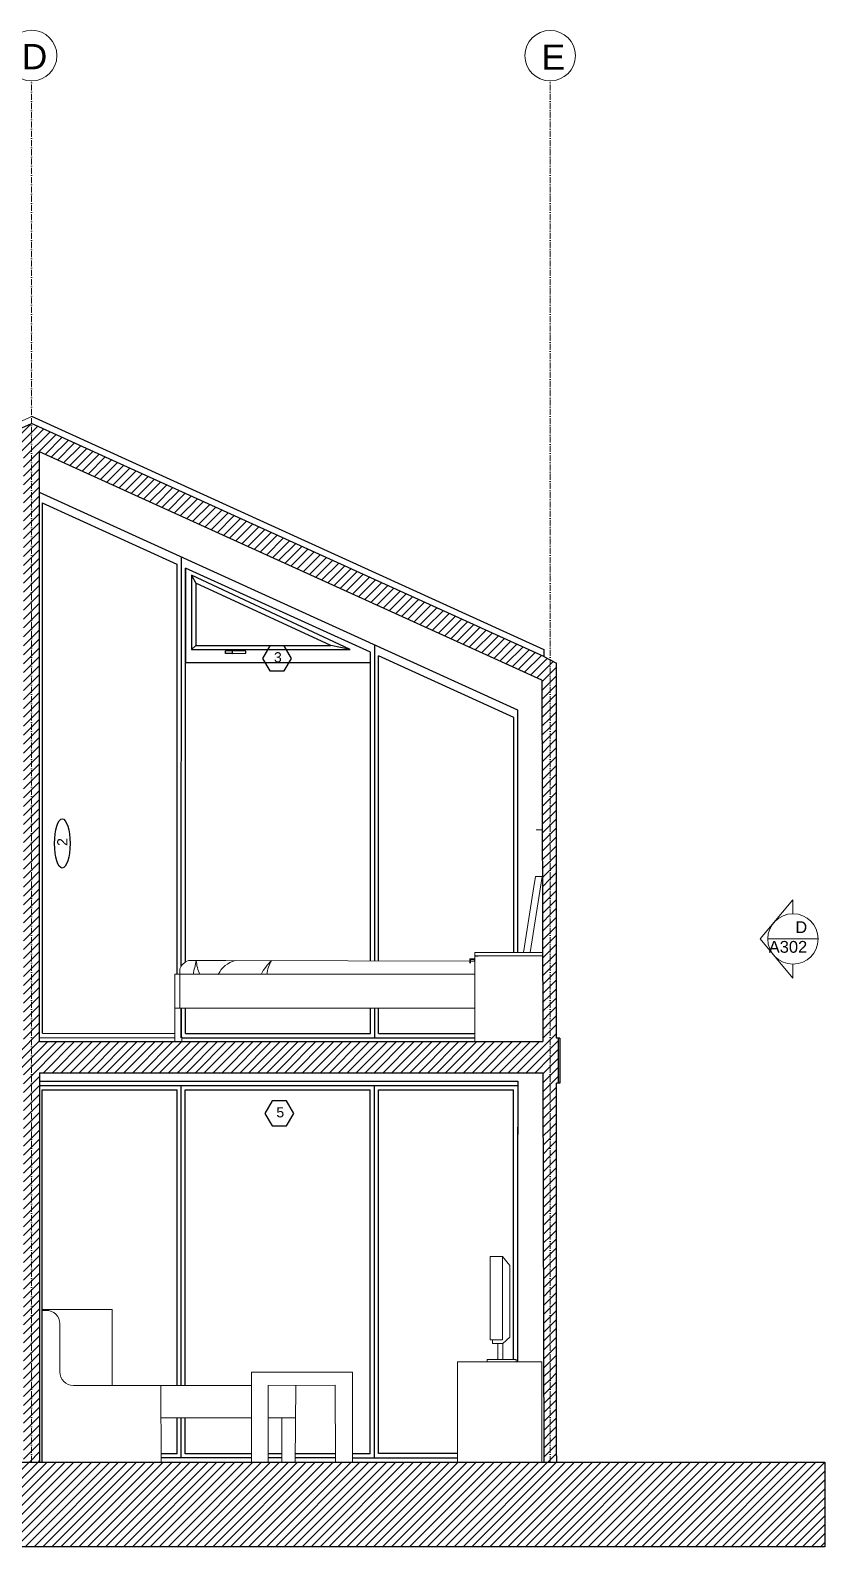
# Model space of a CAD drawing. Header units: millimetres. Extents: x 2499 to 8838, y 1331 to 6209.
# Drawn here: x 3301 to 3772, y 1449 to 2349 of the extents above; entities that cross this region are included whole.
import ezdxf

# ---------------------------------------------------------------- set-up
doc = ezdxf.new("R2010")
doc.units = ezdxf.units.MM
doc.header["$MEASUREMENT"] = 0
doc.linetypes.add('ACAD_ISO10W100', pattern=[18, 12, -3, 0, -3])
doc.linetypes.add('AUSGEZOGEN', pattern=[0])
doc.layers.add('ARREDI', color=8, linetype='Continuous', lineweight=18)
for name, color, linetype in [('INFISSI', 4, 'Continuous'), ('NUMERAZIONE', 30, 'Continuous'), ('quote nuove', 2, 'Continuous'), ('STRUTTURA', 1, 'Continuous')]:
    doc.layers.add(name, color=color, linetype=linetype)
doc.styles.get("Standard").update_dxf_attribs({"font": 'Arial.ttf'})
pattern_1 = [(45, (1417.8776, 1769.8616), (-2.6516504, 2.6516504), [])]

msp = doc.modelspace()

# ---------------------------------------------------------------- hatches: boundary and pattern name
at = {"layer": 'ARREDI'}
h = msp.add_hatch(dxfattribs=at)
h.set_pattern_fill('ANSI31', color=0, scale=30)
h.set_pattern_definition(pattern_1)
h.paths.add_polyline_path([(3614.28, 1751.01), (3613.28, 1751.01), (3613.28, 1973.55), (3609.52, 1975.51), (3609.52, 1499.4), (3613.28, 1499.4), (3613.28, 1503.01), (3613.28, 1724.21), (3614.28, 1724.21)])
at = {"layer": 'STRUTTURA'}
h = msp.add_hatch(dxfattribs=at)
h.set_pattern_fill('ANSI31', color=0, scale=30)
h.set_pattern_definition(pattern_1)
h.paths.add_polyline_path([(3120.05, 1748.28), (2993.88, 1747.42), (2993.88, 1747.41), (2992.68, 1747.41), (2992.68, 1871.41), (2992.68, 1965.41), (2993.88, 1965.41), (2993.88, 1963.2), (3120.05, 2019.65), (3120.05, 2034.44), (2988.93, 1975.77), (2988.93, 1499.4), (2993.88, 1499.4), (2993.88, 1730.41), (3114.86, 1730.41), (3114.86, 1499.4), (3120.05, 1499.4)])
h.paths.add_polyline_path([(3301.82, 2115.78), (3216.09, 2077.42), (3216.09, 2062.63), (3297.08, 2098.87), (3297.08, 1748.91), (3220.86, 1748.91), (3220.86, 1958.91), (3220.87, 2064.76), (3211.29, 2060.48), (3211.35, 1958.91), (3211.35, 1748.91), (3120.05, 1748.28), (3120.05, 1499.4), (3124.78, 1499.4), (3124.78, 1730.41), (3297.07, 1730.41), (3297.07, 1499.4), (3301.82, 1499.4)])
h.paths.add_polyline_path([(2988.93, 1975.77), (2985.18, 1974.09), (2985.18, 1965.41), (2985.18, 1499.4), (2988.93, 1499.4)])
h.paths.add_polyline_path([(3211.08, 2060.38), (3216.09, 2062.63), (3216.09, 2077.42), (3120.05, 2034.44), (3120.05, 2019.65)], flags=17)
h.paths.add_polyline_path([(3301.91, 2115.82), (3301.82, 2115.78), (3301.82, 1499.4), (3306.57, 1499.4), (3306.57, 1730.41), (3605.17, 1730.43), (3605.75, 1499.4), (3609.52, 1499.4), (3609.52, 1975.51), (3605.78, 1977.46)])
h.paths.add_polyline_path([(3604.58, 1963.4), (3605.12, 1748.91), (3306.58, 1748.91), (3306.58, 2098.87)], flags=16)
h.paths.add_polyline_path([(3507.74, 1977.81), (3507.74, 1808.11), (3550.27, 1808.11), (3587.93, 1808.11), (3587.93, 1809.11), (3587.94, 1809.11), (3587.94, 1808.11), (3590.43, 1808.11), (3590.43, 1809.42), (3590.43, 1809.42), (3590.43, 1808.11), (3597.8, 1808.11), (3601.13, 1808.11), (3601.13, 1794.82), (3604.59, 1794.81), (3601.13, 1794.81), (3601.13, 1794.82), (3402.83, 1795.29), (3402.72, 1751.85), (3308.25, 1751.85), (3308.25, 2068.58)], flags=0)
h.paths.add_polyline_path([(3502.88, 1980.02), (3502.88, 1973.95), (3454.54, 1973.95), (3451.67, 1968.98), (3443.12, 1968.98), (3440.25, 1973.95), (3393.1, 1973.95), (3393.1, 2029.97)], flags=0)
h.paths.add_polyline_path([(3396.76, 2025.71), (3490.83, 1981.57), (3396.76, 1981.61)], flags=0)
h.paths.add_polyline_path([(3399.2, 2021.08), (3479.41, 1984.05), (3399.2, 1984.05)], flags=0)
h.paths.add_polyline_path([(3416.94, 1980.82), (3420.97, 1980.82), (3429.02, 1980.58), (3429.02, 1979.45), (3420.97, 1979.21), (3416.94, 1979.21)], flags=0)
h.paths.add_polyline_path([(3406.37, 1774.06), (3587.94, 1774.06), (3587.94, 1751.86), (3406.37, 1751.85)], flags=0)
h.paths.add_polyline_path([(3352.39, 1918.79), (3352.39, 1928.99), (3344.97, 1928.99), (3344.97, 1918.79)], flags=8)
h.paths.add_polyline_path([(3443.71, 1970.76), (3451.38, 1970.76), (3451.38, 1983.12), (3443.71, 1983.12)], flags=8)
h.paths.add_polyline_path([(3326.29, 1863.37), (3326.29, 1871.04), (3313.93, 1871.04), (3313.93, 1863.37)], flags=8)
h = msp.add_hatch(dxfattribs=at)
h.set_pattern_fill('ANSI31', color=0, scale=30)
h.set_pattern_definition([(45, (288.8453, -1978.8854), (-2.6516504, 2.6516504), [])])
h.paths.add_polyline_path([(2808.81, 1499.4), (2808.81, 1449.19), (3772.41, 1449.19), (3772.41, 1499.4)])

# ---------------------------------------------------------------- linework, layer by layer
at = {"layer": 'ARREDI'}
for p, q in [((3601.13, 1874.53), (3604.45, 1874.53)), ((3597.67, 1801.86), (3604.87, 1846.87)), ((3600.87, 1846.87), (3599.52, 1838.44)), ((3604.87, 1846.87), (3600.87, 1846.87)), ((3599.52, 1838.44), (3593.67, 1801.86)), ((3564.87, 1799.86), (3564.87, 1801.86)), ((3564.87, 1801.86), (3604.87, 1801.86)), ((3564.87, 1799.86), (3564.87, 1801.86)), ((3564.87, 1801.86), (3604.87, 1801.86)), ((3564.87, 1799.86), (3604.87, 1799.86)), ((3564.87, 1799.86), (3604.87, 1799.86)), ((3566.87, 1799.65), (3566.87, 1799.86)), ((3566.87, 1799.65), (3566.87, 1799.86)), ((3564.87, 1797.98), (3561.87, 1797.98)), ((3561.87, 1795.48), (3561.87, 1797.98)), ((3564.87, 1797.98), (3561.87, 1797.98)), ((3561.87, 1795.48), (3561.87, 1797.98)), ((3564.57, 1797.68), (3562.17, 1797.68)), ((3562.17, 1795.48), (3562.17, 1797.68)), ((3564.57, 1797.68), (3562.17, 1797.68)), ((3562.17, 1795.48), (3562.17, 1797.68)), ((3564.57, 1797.68), (3564.57, 1796.43)), ((3564.57, 1797.68), (3564.57, 1796.43)), ((3564.57, 1796.43), (3564.87, 1796.43)), ((3564.57, 1796.43), (3564.87, 1796.43)), ((3564.87, 1786.07), (3564.87, 1799.65)), ((3564.87, 1799.65), (3566.87, 1799.65)), ((3564.87, 1799.65), (3564.87, 1786.07)), ((3564.87, 1786.07), (3564.87, 1799.65)), ((3564.87, 1799.65), (3566.87, 1799.65)), ((3564.87, 1799.65), (3564.87, 1786.07)), ((3386.87, 1748.87), (3386.87, 1788.87)), ((3386.87, 1788.87), (3564.87, 1788.87)), ((3389.87, 1788.87), (3389.87, 1768.87)), ((3389.87, 1788.87), (3564.87, 1788.87)), ((3564.87, 1748.91), (3564.87, 1785.86)), ((3564.87, 1748.91), (3564.87, 1785.86)), ((3564.87, 1748.86), (3564.87, 1783.87)), ((3564.87, 1748.86), (3564.87, 1783.87)), ((3386.87, 1768.87), (3390.87, 1768.87)), ((3389.87, 1768.87), (3564.87, 1768.87)), ((3390.73, 1751.83), (3390.73, 1768.87)), ((3349.57, 1589.97), (3308.15, 1589.97)), ((3308.15, 1589.41), (3310.52, 1589.45)), ((3349.57, 1587.97), (3349.57, 1589.97)), ((3349.57, 1544.89), (3349.57, 1587.97)), ((3318.58, 1581.45), (3318.59, 1552.88)), ((3578.39, 1569.82), (3578.39, 1560.36)), ((3581.42, 1569.82), (3581.42, 1560.36)), ((3378.59, 1544.89), (3326.59, 1544.89)), ((3378.61, 1499.41), (3378.59, 1544.89)), ((3378.59, 1544.89), (3432.23, 1544.89)), ((3458.59, 1544.89), (3458.31, 1499.41))]:
    msp.add_line(p, q, dxfattribs=at)
at = {"layer": 'ARREDI', "color": 0}
msp.add_line((3390.87, 1751.83), (3390.87, 1748.87), dxfattribs=at)
at = {"layer": 'ARREDI', "lineweight": 0}
for p, q in [((3581.22, 1621.48), (3585.67, 1616.08)), ((3432.23, 1529.52), (3432.23, 1552.84)), ((3432.23, 1552.84), (3492.23, 1552.84)), ((3492.23, 1552.84), (3492.23, 1499.41)), ((3442.21, 1544.89), (3482.02, 1545.06)), ((3442.21, 1499.41), (3442.21, 1544.89)), ((3482.22, 1499.41), (3482.02, 1545.06)), ((3378.6, 1529.88), (3378.6, 1529.88)), ((3378.6, 1525.67), (3432.23, 1525.67)), ((3432.23, 1529.52), (3432.23, 1499.41)), ((3442.21, 1525.67), (3458.47, 1525.57)), ((3450.34, 1525.62), (3450.34, 1499.41))]:
    msp.add_line(p, q, dxfattribs=at)
at = {"layer": 'ARREDI', "linetype": 'Continuous'}
msp.add_line((3585.67, 1616.08), (3585.67, 1573.53), dxfattribs=at)
at = {"layer": 'ARREDI'}
for points in [[(3301.94, 2119.99), (3021.88, 1994.68)], [(3416.98, 1797.03), (3561.87, 1796.74)], [(3562.17, 1796.74), (3564.57, 1796.73)], [(3581.42, 1560.36), (3589.31, 1560.36), (3589.31, 1558.92), (3572.18, 1558.92), (3572.18, 1560.36), (3581.42, 1560.36)]]:
    msp.add_lwpolyline(points, dxfattribs=at)
msp.add_lwpolyline([(3389.87, 1788.82), (3389.87, 1792.03, -0.226794), (3394.87, 1797.03), (3416.98, 1797.03)], format="xyb", dxfattribs=at)
at = {"layer": 'ARREDI', "linetype": 'Continuous'}
for points in [[(3564.87, 1768.87), (3389.87, 1768.87), (3389.87, 1788.87), (3564.87, 1788.87)], [(3575.35, 1571.92), (3575.35, 1569.82), (3581.42, 1569.82), (3585.67, 1573.53)]]:
    msp.add_lwpolyline(points, dxfattribs=at)
msp.add_lwpolyline([(3574.01, 1621.48), (3581.22, 1621.48), (3581.22, 1571.92), (3574.01, 1571.92)], close=True, dxfattribs=at)
at = {"layer": 'ARREDI'}
msp.add_lwpolyline([(3604.57, 1499.4), (3604.6, 1558.92), (3554.6, 1558.92), (3554.57, 1499.4)], close=True, dxfattribs=at)
for centre, radius, start, end in [((3687.65, 1729.41), 295.96, 166.79417, 168.42006), ((3425.3, 1799.12), 25.87, 184.63094, 203.44116), ((3426.53, 1782.06), 15.47, 104.77301, 154.09665), ((3463.53, 1776.32), 28.35, 133.08136, 153.83059), ((3459.93, 1787.28), 18.54, 148.27073, 175.20853), ((3310.58, 1581.45), 8, 0.02067, 90.38956), ((3326.59, 1552.89), 8, 180.02067, 270)]:
    msp.add_arc(centre, radius, start, end, dxfattribs=at)
at = {"layer": 'INFISSI', "color": 4, "lineweight": -2}
for p, q in [((3590.43, 1945.67), (3306.58, 2074.85)), ((3308.25, 1753.91), (3308.25, 2068.59)), ((3388.25, 2032.18), (3308.25, 2068.58)), ((3390.66, 1793.66), (3390.68, 2036.58)), ((3388.25, 1788.87), (3388.25, 2032.19)), ((3393.1, 1796.15), (3393.1, 2029.98)), ((3502.88, 1980.02), (3393.1, 2029.97)), ((3502.86, 1796.85), (3502.88, 1980.02)), ((3502.88, 1980.02), (3502.88, 1980.02)), ((3505.41, 1796.85), (3505.43, 1984.35)), ((3505.43, 1978.86), (3505.43, 1978.86)), ((3505.43, 1978.86), (3505.43, 1978.86)), ((3507.72, 1796.85), (3507.74, 1977.81)), ((3587.93, 1941.32), (3507.74, 1977.81)), ((3590.43, 1801.86), (3590.43, 1945.67)), ((3587.94, 1801.86), (3587.93, 1941.32)), ((3390.66, 1751.21), (3390.66, 1768.87)), ((3393.1, 1753.71), (3393.1, 1768.87)), ((3502.88, 1753.75), (3502.88, 1768.87)), ((3505.43, 1751.18), (3505.43, 1768.87)), ((3507.74, 1753.75), (3507.74, 1768.87)), ((3308.14, 1499.51), (3308.15, 1720.41)), ((3388.15, 1544.89), (3388.15, 1720.41)), ((3390.57, 1544.89), (3390.57, 1722.91)), ((3393, 1544.89), (3393, 1720.41)), ((3502.78, 1504.38), (3502.78, 1720.41)), ((3505.33, 1501.89), (3505.33, 1722.91)), ((3507.63, 1504.39), (3507.63, 1720.41)), ((3587.83, 1560.36), (3587.83, 1720.41)), ((3590.33, 1558.92), (3590.33, 1698.16)), ((3502.78, 1504.38), (3492.23, 1504.38)), ((3554.48, 1504.4), (3507.63, 1504.39))]:
    msp.add_line(p, q, dxfattribs=at)
at = {"layer": 'INFISSI', "linetype": 'AUSGEZOGEN'}
for p, q in [((3502.88, 1980.02), (3393.1, 2029.97)), ((3393.1, 2029.97), (3393.1, 1973.95)), ((3490.83, 1981.57), (3396.76, 2025.71)), ((3396.76, 2025.71), (3396.76, 1981.61)), ((3479.41, 1984.05), (3399.2, 2021.08)), ((3399.2, 2021.08), (3399.2, 1984.05)), ((3396.76, 1981.61), (3490.83, 1981.57)), ((3399.2, 1984.05), (3479.41, 1984.05)), ((3420.97, 1980.82), (3416.94, 1980.82)), ((3416.94, 1979.21), (3416.94, 1980.82)), ((3429.02, 1980.58), (3420.97, 1980.82)), ((3420.97, 1979.21), (3420.97, 1980.82)), ((3429.02, 1979.45), (3429.02, 1980.58)), ((3420.97, 1979.21), (3416.94, 1979.21)), ((3420.97, 1979.21), (3429.02, 1979.45)), ((3505.43, 1978.86), (3505.43, 1978.86))]:
    msp.add_line(p, q, dxfattribs=at)
at = {"layer": 'INFISSI'}
for p, q in [((3396.76, 2025.71), (3399.2, 2021.08)), ((3396.76, 1981.61), (3399.2, 1984.05)), ((3490.83, 1981.57), (3479.41, 1984.05)), ((3393.1, 1973.95), (3502.88, 1973.95)), ((3306.58, 1751.41), (3386.87, 1751.22)), ((3308.25, 1753.91), (3386.87, 1753.72)), ((3390.87, 1751.21), (3402.72, 1751.18)), ((3393.1, 1753.71), (3402.73, 1753.68)), ((3402.72, 1751.18), (3564.87, 1751.18)), ((3402.73, 1753.68), (3502.88, 1753.75)), ((3507.74, 1753.75), (3564.87, 1753.75)), ((3306.57, 1722.91), (3590.3, 1722.91)), ((3432.23, 1501.87), (3378.61, 1501.84)), ((3450.34, 1501.88), (3442.21, 1501.87)), ((3482.21, 1501.89), (3458.33, 1501.88)), ((3492.23, 1501.89), (3554.57, 1501.87))]:
    msp.add_line(p, q, dxfattribs=at)
at = {"layer": 'INFISSI', "color": 4}
for p, q in [((3306.57, 1725.41), (3590.28, 1725.41)), ((3308.15, 1720.41), (3388.15, 1720.41)), ((3393, 1720.41), (3502.78, 1720.41)), ((3507.63, 1720.41), (3587.83, 1720.41)), ((3590.28, 1725.41), (3590.33, 1720.41)), ((3590.33, 1720.41), (3590.33, 1693.8))]:
    msp.add_line(p, q, dxfattribs=at)
at = {"layer": 'INFISSI', "lineweight": -2}
for p, q in [((3388.15, 1504.35), (3388.15, 1525.67)), ((3390.58, 1501.85), (3390.57, 1525.67)), ((3393, 1504.35), (3393, 1525.67)), ((3388.15, 1504.35), (3378.61, 1504.35)), ((3432.23, 1504.36), (3393, 1504.35)), ((3450.34, 1504.37), (3442.21, 1504.37)), ((3482.2, 1504.38), (3458.34, 1504.37))]:
    msp.add_line(p, q, dxfattribs=at)
at = {"layer": 'NUMERAZIONE', "lineweight": 0}
for p, q in [((3734.19, 1809.87), (3753.58, 1833.11)), ((3753.58, 1824.82), (3753.58, 1833.11)), ((3734.19, 1809.87), (3753.58, 1786.62)), ((3738.63, 1809.87), (3768.54, 1809.87)), ((3753.58, 1786.62), (3753.58, 1794.91))]:
    msp.add_line(p, q, dxfattribs=at)
at = {"layer": 'NUMERAZIONE', "elevation": 1758.66}
msp.add_lwpolyline([(3455.95, 1976.39), (3451.67, 1983.79), (3443.12, 1983.79), (3438.85, 1976.39), (3443.12, 1968.98), (3451.67, 1968.98)], close=True, dxfattribs=at)
at = {"layer": 'NUMERAZIONE'}
msp.add_lwpolyline([(3457.36, 1706.31), (3453.09, 1713.72), (3444.54, 1713.72), (3440.26, 1706.31), (3444.54, 1698.91), (3453.09, 1698.91)], close=True, dxfattribs=at)
at = {"layer": 'NUMERAZIONE', "lineweight": 0}
msp.add_circle((3753.58, 1809.87), 14.95, dxfattribs=at)
at = {"layer": 'NUMERAZIONE'}
msp.add_ellipse((3320.03, 1866.54), major_axis=(0, 14.61), ratio=0.314087, dxfattribs=at)
at = {"layer": 'quote nuove', "color": 253, "linetype": 'ACAD_ISO10W100', "lineweight": 0, "ltscale": 0.3}
for p, q in [((3301.82, 1499.41), (3301.82, 2319.11)), ((3609.52, 1499.4), (3609.52, 2319.09))]:
    msp.add_line(p, q, dxfattribs=at)
at = {"layer": 'quote nuove', "color": 253, "lineweight": 0}
for centre in [(3301.82, 2334.11), (3609.52, 2334.09)]:
    msp.add_circle(centre, 15, dxfattribs=at)
at = {"layer": 'STRUTTURA'}
for p, q in [((3605.78, 1977.46), (3613.28, 1973.55)), ((3613.28, 1751.01), (3613.28, 1973.55)), ((3604.58, 1963.4), (3605.12, 1748.91)), ((3306.58, 1748.91), (3605.12, 1748.91)), ((3306.58, 1748.91), (3307.04, 1748.91)), ((3306.57, 1730.41), (3605.17, 1730.43)), ((3306.57, 1730.41), (3306.57, 1499.4)), ((3605.17, 1730.43), (3605.75, 1499.4)), ((3613.28, 1503.01), (3613.28, 1724.21)), ((3613.28, 1503.01), (3613.28, 1499.4)), ((3605.75, 1499.4), (3613.28, 1499.4))]:
    msp.add_line(p, q, dxfattribs=at)
at = {"layer": 'STRUTTURA', "lineweight": -2}
for p, q in [((3388.15, 1731.45), (3388.15, 1731.48)), ((3390.57, 1731.45), (3390.57, 1731.48)), ((3393, 1731.45), (3393, 1731.48)), ((3517.13, 1731.47), (3517.11, 1731.48)), ((3308.14, 1499.44), (3308.14, 1499.51))]:
    msp.add_line(p, q, dxfattribs=at)
at = {"layer": 'STRUTTURA'}
for points in [[(2985.18, 1974.09), (3301.83, 2115.78)], [(3301.83, 2120.04), (3605.78, 1981.59), (3605.78, 1977.46), (3605.78, 1977.46)], [(3605.78, 1977.46), (3301.83, 2115.85)], [(3306.58, 1748.91), (3306.58, 2098.87)], [(3604.58, 1963.4), (3306.58, 2098.87)], [(3615.28, 1751.01), (3613.28, 1751.01)], [(3614.28, 1751.01), (3614.28, 1724.21)], [(3615.28, 1751.01), (3615.28, 1724.21)], [(3615.28, 1724.21), (3613.28, 1724.21)]]:
    msp.add_lwpolyline(points, dxfattribs=at)
msp.add_lwpolyline([(2808.81, 1499.4), (3772.41, 1499.4), (3772.41, 1449.19), (2808.81, 1449.19)], close=True, dxfattribs=at)

# ---------------------------------------------------------------- texts
at = {"layer": 'NUMERAZIONE', "ltscale": 0.1, "char_height": 6, "attachment_point": 1}
for s, insert in [('3', (3445.62, 1980.03, 1758.66)), ('5', (3447.04, 1709.96))]:
    msp.add_mtext_dynamic_manual_height_columns(s, width=0.5819, gutter_width=12.5, heights=[0], dxfattribs=dict(at, insert=insert))
at = {"layer": 'NUMERAZIONE', "ltscale": 0.1, "insert": (3317.01, 1865.04), "char_height": 6, "attachment_point": 1, "rotation": 90}
msp.add_mtext_dynamic_manual_height_columns('2', width=0.5819, gutter_width=12.5, heights=[0], dxfattribs=at)
at = {"layer": 'NUMERAZIONE', "lineweight": 0, "insert": (3762.05, 1801.57), "char_height": 7, "attachment_point": 9}
msp.add_mtext_dynamic_manual_height_columns('   D\\PA302', width=18.8196, gutter_width=12.5, heights=[0], dxfattribs=at)
at = {"layer": 'quote nuove', "color": 253, "lineweight": 0, "char_height": 15, "attachment_point": 1}
for s, insert in [('D', (3296.01, 2341)), ('E', (3604.43, 2340.68))]:
    msp.add_mtext_dynamic_manual_height_columns(s, width=15.1923, gutter_width=12.5, heights=[0], dxfattribs=dict(at, insert=insert))

doc.saveas('drawing.dxf')
